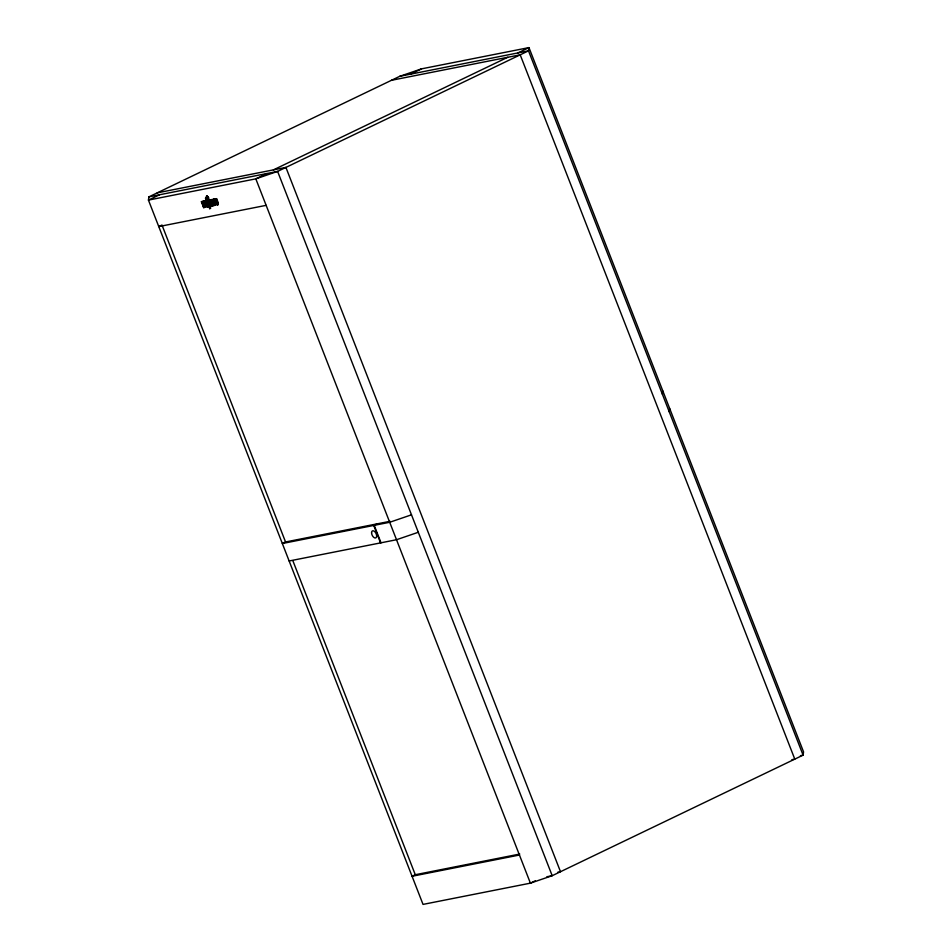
<?xml version="1.0" encoding="UTF-8"?>
<svg xmlns="http://www.w3.org/2000/svg" width="952" height="952" viewBox="0 0 952 952"><rect width="100%" height="100%" fill="white"/><g stroke="black" fill="none" stroke-linecap="round" stroke-linejoin="round"><path stroke-width="1.43" d="M209.107 200.11L211.415 206.048L209.107 200.11L207.548 200.515L209.773 208.595M207.274 207.048C210.582 203.787 204.109 193.72 207.584 206.929M207.036 200.515C217.306 218.865 201.526 199.682 208.762 200.265M208.31 198.551C201.598 195.112 209.404 204.573 206.072 197.635M207.441 198.968L206.751 199.563L206.084 198.147M148.905 196.862L148.441 200.099L423.033 904.4L530.407 883.158L552.196 875.709L803.095 755.138L803.559 751.901L528.967 47.6L421.593 68.841L399.804 76.291L148.905 196.862L277.603 171.408L528.503 50.837L528.967 47.6L517.84 52.943M662.39 394.259L662.854 391.022M669.197 411.716L669.661 408.479M207.048 196.457L206.525 197.623L206.31 196.529A1.535 0.833 64.3 0 1 206.739 196.064L208.107 196.85A1.297 0.702 64.3 0 1 208.512 197.933L207.81 198.79L205.929 197.695M206.87 197.457L206.655 196.362A1.535 0.833 64.3 0 1 207.084 195.898L208.821 198.29L208.333 199.075L205.906 198.29L207.25 200.087L207.096 199.135M207.381 206.239L204.466 201.419L207.048 206.405L205.453 200.931L206.643 200.586M208.083 198.587L208.179 198.099A1.297 0.702 64.3 0 0 207.762 197.016L206.941 196.505M209.845 200.586L209.261 201.086L210.035 200.563M214.569 204.811C214.962 203.05 208.952 200.015 213.522 199.23C213.153 199.789 211.046 201.467 214.664 202.705C217.591 206.179 211.177 205.085 214.628 204.823M217.639 204.906C213.022 188.853 222.387 210.011 215.521 203.764C211.665 197.528 215.64 197.683 216.592 203.799C219.507 205.192 213.272 198.29 216.628 198.611M209.5 208.75C212.855 204.311 201.729 191.304 211.07 206.203M159.567 194.755L148.441 200.099L255.814 178.857L277.603 171.408L552.196 875.709L546.865 876.756M410.467 74.185L421.593 68.841M204.906 207.334L203.609 204.382L204.906 207.334L203.704 207.667L201.396 201.729L203.752 201.158L204.097 201.979L203.359 201.979M201.384 201.729L204.799 200.955M202.348 202.181L203.026 203.954L202.348 202.181L204.097 201.979M209.261 201.074L209.083 200.206L211.737 199.587L211.915 200.467L211.023 200.467M209.083 200.206L211.737 199.587M273.414 169.884L507.702 57.298M212.058 206.013L210.463 200.479L212.046 206.013L213.248 205.68L211.011 200.372L213.248 205.68M204.418 203.573L204.418 204.549L204.418 203.573L203.026 203.954M214.95 203.561C213.498 203.05 210.332 199.563 213.522 199.23M266.941 173.514L255.814 178.857L530.407 883.158L535.345 880.778M210.666 200.539L211.915 200.467M213.605 199.313L214.795 198.98M203.704 207.667L201.741 201.574M210.225 206.382L208.25 200.277M390.106 521.291L285.552 541.974L282.339 543.521L389.701 522.279L411.49 514.818M377.42 523.802L373.743 525.433L380.55 542.89M519.756 854.051L415.286 874.721L412.073 876.268L519.435 855.027M207.405 206.239L205.799 200.765M418.297 532.275L396.508 539.736L289.146 560.978M399.804 76.291L528.503 50.837L803.095 755.138L800.43 755.662M391.498 80.289L520.197 54.823L794.789 759.125L791.897 759.696M157.211 192.875L285.909 167.409L560.502 871.711L557.729 872.258M204.454 201.122C202.788 201.336 205.251 207.584 207.667 206.87M205.453 200.92L206.31 200.753M206.691 200.682L207.548 200.515M215.426 198.956L216.282 198.778M209.69 200.729L210.463 200.479M203.609 204.382L204.751 204.394M203.264 204.549L204.418 204.549M217.615 204.906L216.056 203.918L213.95 199.146M266.144 205.346L158.77 226.588L161.983 225.041L285.552 541.974M213.831 205.549C219.674 205.287 209.868 199.551 213.843 200.087M207.357 206.881L206.048 205.882L203.954 201.134M213.26 204.549L214.914 204.644L214.95 203.573M206.334 198.171C209.856 202.098 207.726 193.423 206.536 197.623M215.771 198.79C220.697 205.215 214.807 206.525 214.462 199.146M213.593 204.382L214.176 205.382M203.419 201.324L203.752 202.145M374.207 525.349L381.014 542.795M213.177 199.396L213.51 200.253M292.895 560.811L415.286 874.721M209.428 200.039L209.607 200.908M211.392 199.753L211.57 200.634M371.566 532.93A3.903 2.13 64.3 0 0 375.528 537.987A3.903 2.13 64.3 0 0 375.255 532.204A3.903 2.13 64.3 0 0 371.566 532.93"/></g></svg>
